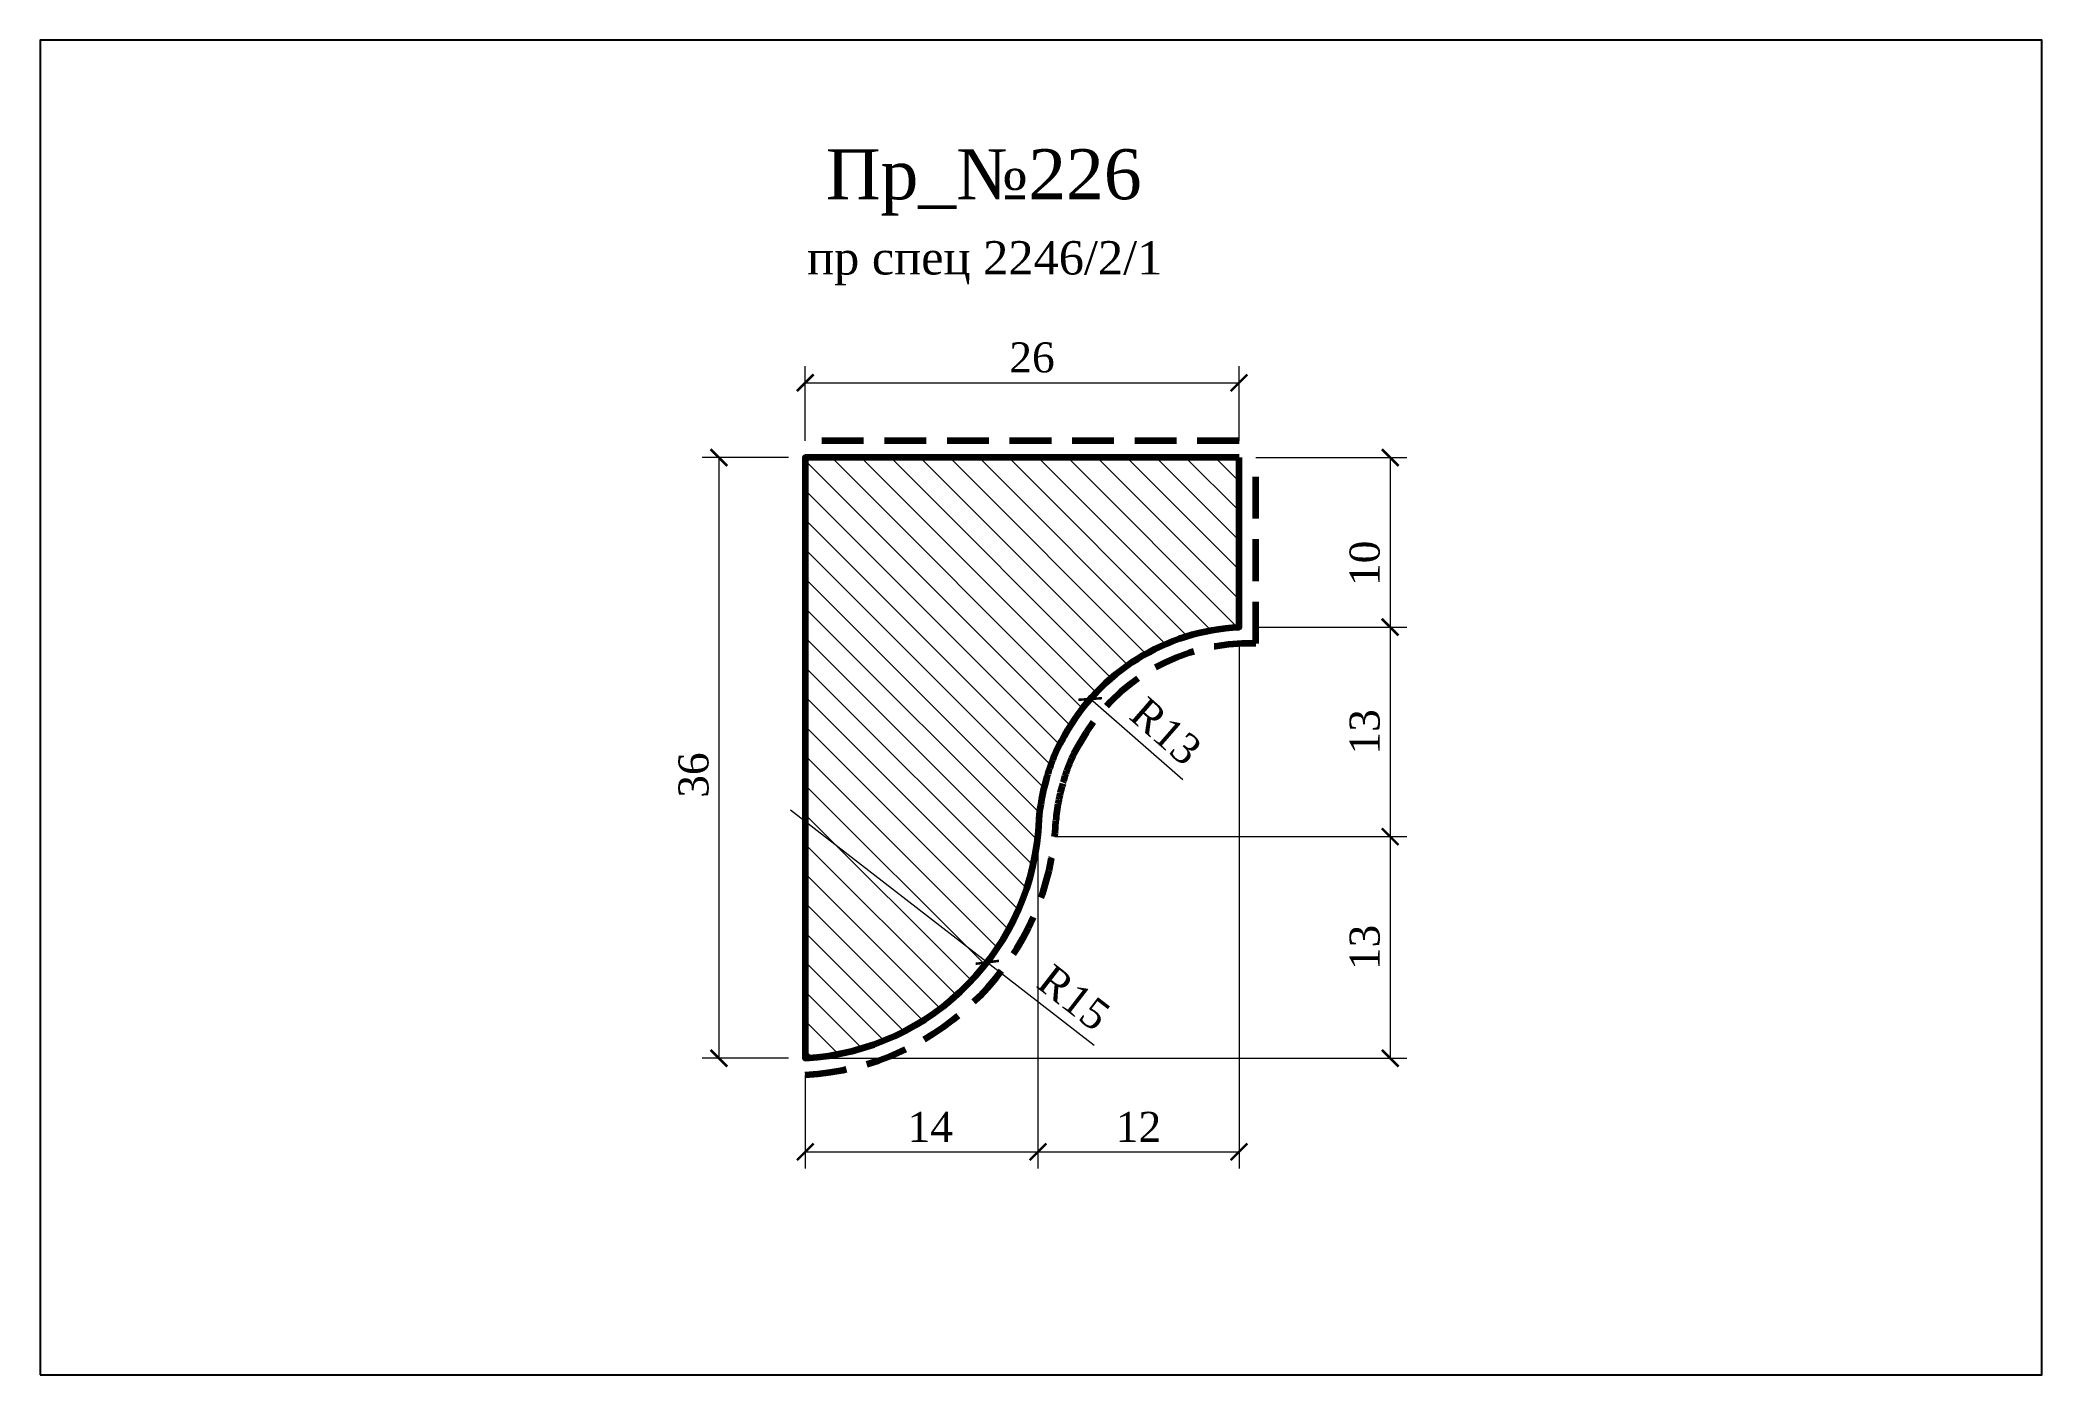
# Model space of a CAD drawing. Header units: millimetres. Extents: x 308866 to 308986, y -100183 to -100103.
import ezdxf

# ---------------------------------------------------------------- set-up
doc = ezdxf.new("R2010")
doc.units = ezdxf.units.MM
doc.header["$MEASUREMENT"] = 0
doc.linetypes.add('HIDDEN', pattern=[0.375, 0.25, -0.125])
doc.layers.add('Outside panel', color=7, linetype='Continuous', lineweight=18, true_color=0x7f5e57)
doc.layers.add('линия 15', color=7, linetype='Continuous', lineweight=15)
doc.layers.add('линия 50', color=1, linetype='Continuous', lineweight=140)
doc.styles.add('ELECT', font='times.ttf')
doc.styles.get("Standard").update_dxf_attribs({"font": 'times.ttf'})
doc.dimstyles.new('M_1', dxfattribs={"dimtxt": 1.8, "dimasz": 1, "dimexe": 1, "dimexo": 1, "dimgap": 0.6, "dimtad": 1, "dimdec": 0, "dimdsep": 46, "dimtxsty": 'Standard', "dimblk": 'ARCHTICK', "dimcen": -5, "dimclrd": 7, "dimclre": 7, "dimclrt": 7, "dimadec": 0, "dimazin": 0, "dimtfac": 1, "dimtdec": 0, "dimtmove": 0, "dimatfit": 3, "dimfxl": 1, "dimtolj": 1, "dimtzin": 0, "dimlwd": 5, "dimlwe": 5, "dimarcsym": 0})

# ---------------------------------------------------------------- blocks, each defined once
blk = doc.blocks.new('_ArchTick')
at = {"color": 0, "linetype": 'ByBlock', "const_width": 0.15}
blk.add_lwpolyline([(-0.5, -0.5), (0.5, 0.5)], dxfattribs=at)
blk = doc.blocks.new('*D8')
at = {"layer": 'Defpoints', "color": 0, "ltscale": 1000, "transparency": 16777216}
for p in [(308925.63, -100150.68), (308911.68, -100163.96), (308925.63, -100169.57)]:
    blk.add_point(p, dxfattribs=at)
at = {"layer": 'линия 15', "color": 7, "lineweight": 5, "ltscale": 1000, "transparency": 16777216}
for p, q in [((308925.63, -100151.68), (308925.63, -100170.57)), ((308911.68, -100164.96), (308911.68, -100170.57)), ((308911.68, -100169.57), (308925.63, -100169.57))]:
    blk.add_line(p, q, dxfattribs=at)
at = {"layer": 'линия 15', "color": 7, "lineweight": 5, "ltscale": 1000, "transparency": 16777216, "rotation": 180}
blk.add_blockref('_ArchTick', (308911.68, -100169.57), dxfattribs=at)
at = {"layer": 'линия 15', "color": 7, "lineweight": 5, "ltscale": 1000, "transparency": 16777216}
blk.add_blockref('_ArchTick', (308925.63, -100169.57), dxfattribs=at)
at = {"layer": 'линия 15', "color": 7, "ltscale": 1000, "transparency": 16777216, "insert": (308919.17, -100168.07), "char_height": 1.8, "attachment_point": 5}
blk.add_mtext('\\A1;14', dxfattribs=at)
blk = doc.blocks.new('*D7')
at = {"layer": 'Defpoints', "color": 0, "ltscale": 1000, "transparency": 16777216}
for p in [(308937.68, -100123.48), (308911.68, -100127.96), (308937.68, -100127.96)]:
    blk.add_point(p, dxfattribs=at)
at = {"layer": 'линия 15', "color": 7, "lineweight": 5, "ltscale": 1000, "transparency": 16777216}
for p, q in [((308911.68, -100126.96), (308911.68, -100122.48)), ((308937.68, -100126.96), (308937.68, -100122.48)), ((308911.68, -100123.48), (308937.68, -100123.48))]:
    blk.add_line(p, q, dxfattribs=at)
at = {"layer": 'линия 15', "color": 7, "lineweight": 5, "ltscale": 1000, "transparency": 16777216, "rotation": 180}
blk.add_blockref('_ArchTick', (308911.68, -100123.48), dxfattribs=at)
at = {"layer": 'линия 15', "color": 7, "lineweight": 5, "ltscale": 1000, "transparency": 16777216}
blk.add_blockref('_ArchTick', (308937.68, -100123.48), dxfattribs=at)
at = {"layer": 'линия 15', "color": 7, "ltscale": 1000, "transparency": 16777216, "insert": (308925.27, -100121.97), "char_height": 1.8, "attachment_point": 5}
blk.add_mtext('\\A1;26', dxfattribs=at)
blk = doc.blocks.new('*D6')
at = {"layer": 'Defpoints', "color": 0, "ltscale": 1000, "transparency": 16777216}
for p in [(308911.68, -100127.96), (308906.5, -100163.96), (308911.68, -100163.96)]:
    blk.add_point(p, dxfattribs=at)
at = {"layer": 'линия 15', "color": 7, "lineweight": 5, "ltscale": 1000, "transparency": 16777216}
for p, q in [((308910.68, -100127.96), (308905.5, -100127.96)), ((308906.5, -100127.96), (308906.5, -100163.96)), ((308910.68, -100163.96), (308905.5, -100163.96))]:
    blk.add_line(p, q, dxfattribs=at)
for p, rotation in [((308906.5, -100127.96), 90), ((308906.5, -100163.96), 270)]:
    blk.add_blockref('_ArchTick', p, dxfattribs=dict(at, rotation=rotation))
at = {"layer": 'линия 15', "color": 7, "ltscale": 1000, "transparency": 16777216, "insert": (308904.99, -100146.99), "char_height": 1.8, "attachment_point": 5, "rotation": 90}
blk.add_mtext('\\A1;36', dxfattribs=at)
blk = doc.blocks.new('*D4')
at = {"layer": 'Defpoints', "color": 0, "ltscale": 1000, "transparency": 16777216}
for p in [(308928.76, -100142.43), (308938.28, -100150.72)]:
    blk.add_point(p, dxfattribs=at)
at = {"layer": 'линия 15', "color": 7, "lineweight": 5, "ltscale": 1000, "transparency": 16777216}
blk.add_line((308934.31, -100147.27), (308928.76, -100142.43), dxfattribs=at)
at = {"layer": 'линия 15', "color": 7, "lineweight": 5, "ltscale": 1000, "transparency": 16777216, "rotation": 138.9344141684785}
blk.add_blockref('_ArchTick', (308928.76, -100142.43), dxfattribs=at)
at = {"layer": 'линия 15', "color": 7, "ltscale": 1000, "transparency": 16777216, "insert": (308933.29, -100144.37), "char_height": 1.8, "attachment_point": 5, "rotation": 318.9344}
blk.add_mtext('\\A1;R13', dxfattribs=at)
blk = doc.blocks.new('*D3')
at = {"layer": 'Defpoints', "color": 0, "ltscale": 1000, "transparency": 16777216}
for p in [(308925.63, -100150.68), (308911.68, -100163.96), (308946.74, -100163.96)]:
    blk.add_point(p, dxfattribs=at)
at = {"layer": 'линия 15', "color": 7, "lineweight": 5, "ltscale": 1000, "transparency": 16777216}
for p, q in [((308926.63, -100150.68), (308947.74, -100150.68)), ((308946.74, -100150.68), (308946.74, -100163.96)), ((308912.68, -100163.96), (308947.74, -100163.96))]:
    blk.add_line(p, q, dxfattribs=at)
for p, rotation in [((308946.74, -100150.68), 90), ((308946.74, -100163.96), 270)]:
    blk.add_blockref('_ArchTick', p, dxfattribs=dict(at, rotation=rotation))
at = {"layer": 'линия 15', "color": 7, "ltscale": 1000, "transparency": 16777216, "insert": (308945.22, -100157.32), "char_height": 1.8, "attachment_point": 5, "rotation": 90}
blk.add_mtext('\\A1;13', dxfattribs=at)
blk = doc.blocks.new('*D2')
at = {"layer": 'Defpoints', "color": 0, "ltscale": 1000, "transparency": 16777216}
for p in [(308937.68, -100138.12), (308925.63, -100150.68), (308946.74, -100150.68)]:
    blk.add_point(p, dxfattribs=at)
at = {"layer": 'линия 15', "color": 7, "lineweight": 5, "ltscale": 1000, "transparency": 16777216}
for p, q in [((308938.68, -100138.12), (308947.74, -100138.12)), ((308946.74, -100138.12), (308946.74, -100150.68)), ((308926.63, -100150.68), (308947.74, -100150.68))]:
    blk.add_line(p, q, dxfattribs=at)
for p, rotation in [((308946.74, -100138.12), 90), ((308946.74, -100150.68), 270)]:
    blk.add_blockref('_ArchTick', p, dxfattribs=dict(at, rotation=rotation))
at = {"layer": 'линия 15', "color": 7, "ltscale": 1000, "transparency": 16777216, "insert": (308945.22, -100144.4), "char_height": 1.8, "attachment_point": 5, "rotation": 90}
blk.add_mtext('\\A1;13', dxfattribs=at)
blk = doc.blocks.new('*D1')
at = {"layer": 'Defpoints', "color": 0, "ltscale": 1000, "transparency": 16777216}
for p in [(308937.68, -100127.96), (308937.68, -100138.12), (308946.74, -100138.12)]:
    blk.add_point(p, dxfattribs=at)
at = {"layer": 'линия 15', "color": 7, "lineweight": 5, "ltscale": 1000, "transparency": 16777216}
for p, q in [((308938.68, -100127.96), (308947.74, -100127.96)), ((308946.74, -100127.96), (308946.74, -100138.12)), ((308938.68, -100138.12), (308947.74, -100138.12))]:
    blk.add_line(p, q, dxfattribs=at)
for p, rotation in [((308946.74, -100127.96), 90), ((308946.74, -100138.12), 270)]:
    blk.add_blockref('_ArchTick', p, dxfattribs=dict(at, rotation=rotation))
at = {"layer": 'линия 15', "color": 7, "ltscale": 1000, "transparency": 16777216, "insert": (308945.22, -100134.3), "char_height": 1.8, "attachment_point": 5, "rotation": 90}
blk.add_mtext('\\A1;10', dxfattribs=at)

msp = doc.modelspace()

# ---------------------------------------------------------------- hatches: boundary and pattern name
at = {"layer": 'Outside panel', "ltscale": 1000}
h = msp.add_hatch(dxfattribs=at)
h.set_pattern_fill('ANSI31', color=256, scale=10, angle=90)
h.set_pattern_definition([(135, (-498.4746, -2848.2531), (-0.8838834765, -0.8838834765), [])])
h.paths.add_polyline_path([(308937.68, -100127.96), (308911.68, -100127.96), (308911.68, -100163.96, 0.3807), (308925.68, -100150.03, -0.384532), (308937.68, -100138.12)])

# ---------------------------------------------------------------- linework, layer by layer
at = {"color": 6, "ltscale": 1000}
msp.add_lwpolyline([(308865.81, -100182.94), (308985.81, -100182.94), (308985.81, -100102.94), (308865.81, -100102.94)], close=True, dxfattribs=at)
at = {"layer": 'линия 50', "color": 1, "linetype": 'HIDDEN', "ltscale": 10, "true_color": 0xff0909}
msp.add_lwpolyline([(308937.68, -100126.96), (308911.68, -100126.96)], dxfattribs=at)
msp.add_lwpolyline([(308911.68, -100164.96, 0.386314), (308926.7, -100149.71, -0.048351), (308927.11, -100147.51, -0.073495), (308928.09, -100145.14, -0.283301), (308938.68, -100139.11), (308938.68, -100127.96)], format="xyb", dxfattribs=at)
at = {"layer": 'линия 50', "color": 7}
msp.add_lwpolyline([(308937.68, -100127.96), (308911.68, -100127.96), (308911.68, -100163.96, 0.385671), (308925.7, -100149.65, -0.048471), (308926.14, -100147.25, -0.072557), (308927.22, -100144.64, -0.260893), (308937.68, -100138.12), (308937.68, -100127.96)], format="xyb", dxfattribs=at)

# ---------------------------------------------------------------- texts
at = {"color": 5, "ltscale": 1000, "style": 'ELECT'}
msp.add_text('Пр_№226', height=3, dxfattribs=at).set_placement((308912.92, -100112.48))
at = {"color": 7, "ltscale": 1000, "style": 'ELECT'}
msp.add_text('пр спец 2246/2/1', height=2, dxfattribs=at).set_placement((308911.79, -100116.99))

# ---------------------------------------------------------------- dimensions: what is measured, and where the dimension line sits
at = {"layer": 'линия 15', "color": 1, "ltscale": 1000, "true_color": 0xff0909}
dim = msp.add_linear_dim(base=(308937.68, -100123.48), p1=(308911.68, -100127.96), p2=(308937.68, -100127.96), dimstyle='M_1', dxfattribs=at)
dim.commit()
dim.dimension.update_dxf_attribs({"geometry": '*D7', "text_midpoint": (308925.27, -100123.48), "dimtype": 128})
for base, p1, p2, picture, middle in [((308906.5, -100163.96), (308911.68, -100127.96), (308911.68, -100163.96), '*D6', (308906.5, -100146.99)), ((308946.74, -100138.12), (308937.68, -100127.96), (308937.68, -100138.12), '*D1', (308946.74, -100134.3))]:
    dim = msp.add_linear_dim(base=base, p1=p1, p2=p2, angle=90, dimstyle='M_1', dxfattribs=at)
    dim.commit()
    dim.dimension.update_dxf_attribs({"geometry": picture, "text_midpoint": middle, "dimtype": 128})
for base, p1, p2, picture, middle in [((308946.74, -100150.68), (308937.68, -100138.12), (308925.63, -100150.68), '*D2', (308945.22, -100144.4)), ((308946.74, -100163.96), (308925.63, -100150.68), (308911.68, -100163.96), '*D3', (308945.22, -100157.32))]:
    dim = msp.add_linear_dim(base=base, p1=p1, p2=p2, angle=90, dimstyle='M_1', dxfattribs=at)
    dim.commit()
    dim.dimension.update_dxf_attribs({"geometry": picture, "text_midpoint": middle})
at = {"layer": 'линия 15', "color": 7, "ltscale": 1000}
msp.add_linear_dim(base=(308937.68, -100169.57), p1=(308925.63, -100150.68), p2=(308937.68, -100138.12), dimstyle='M_1', dxfattribs=at).render()
at = {"layer": 'линия 15', "color": 1, "ltscale": 1000, "true_color": 0xff0909}
dim = msp.add_radius_dim(center=(308938.28, -100150.72), mpoint=(308928.76, -100142.43), dimstyle='M_1', dxfattribs=at)
dim.commit()
dim.dimension.update_dxf_attribs({"geometry": '*D4', "text_midpoint": (308932.29, -100145.51), "dimtype": 132})
msp.add_radius_dim(center=(308910.8, -100149.07), radius=14.92, location=(308926.86, -100161.52), dimstyle='M_1', dxfattribs=at).render()
at = {"layer": 'линия 15', "color": 7, "ltscale": 1000}
dim = msp.add_linear_dim(base=(308925.63, -100169.57), p1=(308911.68, -100163.96), p2=(308925.63, -100150.68), dimstyle='M_1', dxfattribs=at)
dim.commit()
dim.dimension.update_dxf_attribs({"geometry": '*D8', "text_midpoint": (308919.17, -100169.57), "dimtype": 128})

doc.saveas('drawing.dxf')
